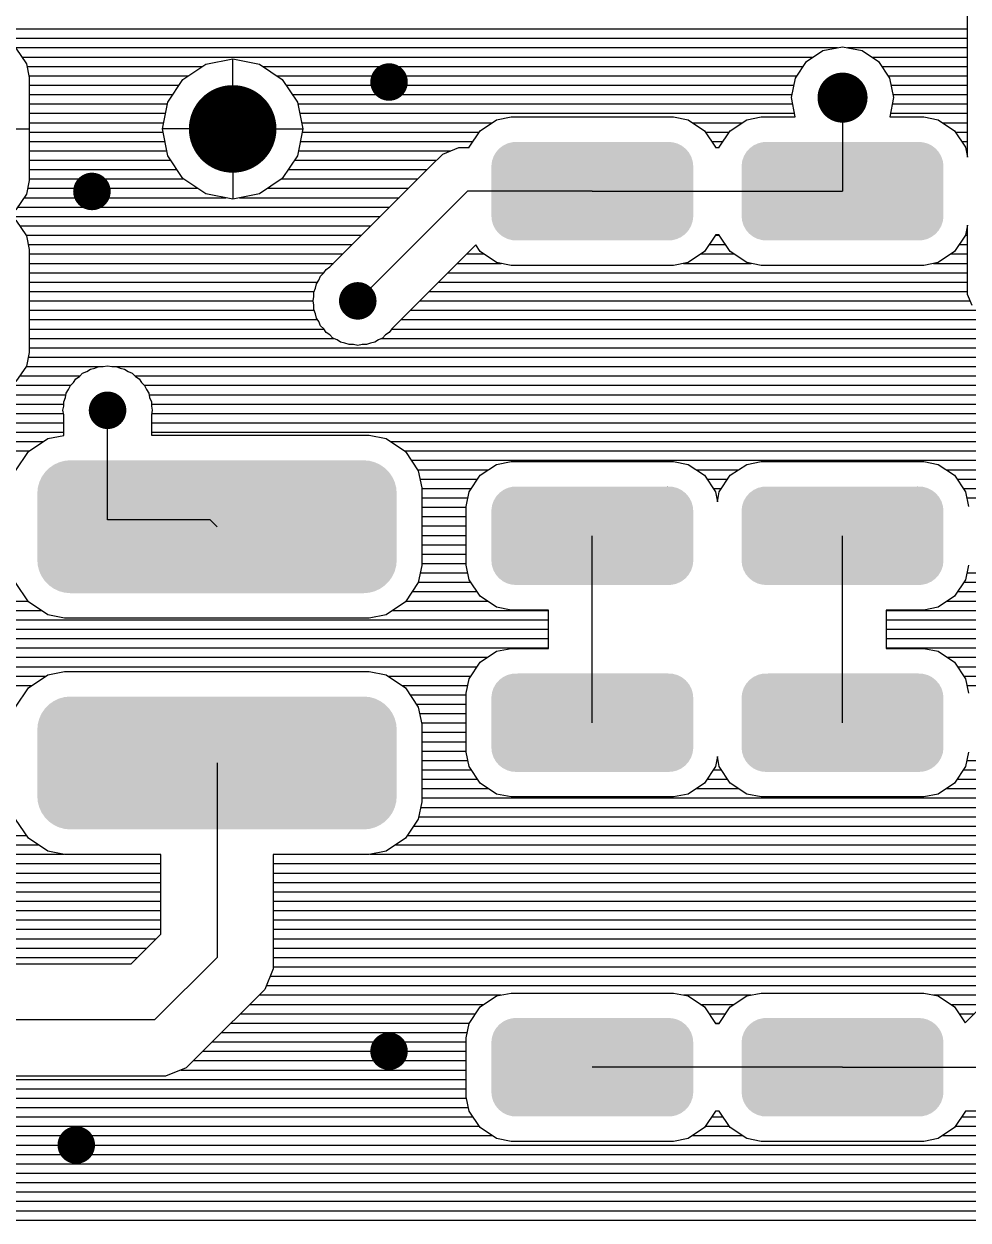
# Model space of a CAD drawing. Extents: x 295 to 953, y 10 to 290.
# Drawn here: x 799.6 to 843.7, y 200.1 to 256 of the extents above; entities that cross this region are included whole.
import ezdxf

# ---------------------------------------------------------------- set-up
doc = ezdxf.new("R2010")
doc.units = 0
doc.header["$LTSCALE"] = 5
doc.header["$MEASUREMENT"] = 0
doc.layers.get('0').update_dxf_attribs({"linetype": 'CONTINUOUS', "lineweight": 25})
doc.layers.add('DV-PEI-A6_TOP', color=5, linetype='CONTINUOUS')

msp = doc.modelspace()

# ---------------------------------------------------------------- linework, layer by layer
for points, const_width in [([(816.205, 253.26, 1), (817.081, 253.26, 1)], 0.876), ([(837.236, 252.53, 1), (838.405, 252.53, 1)], 1.168), ([(808.318, 251.069, 1), (810.363, 251.069, 1)], 2.045), ([(802.33, 248.148, 1), (803.206, 248.148, 1)], 0.876), ([(814.744, 243.036, 1), (815.621, 243.036, 1)], 0.876), ([(803.06, 237.925, 1), (803.937, 237.925, 1)], 0.876), ([(816.205, 207.984, 1), (817.081, 207.984, 1)], 0.876), ([(801.6, 203.603, 1), (802.476, 203.603, 1)], 0.876)]:
    msp.add_lwpolyline(points, format="xyb", close=True, dxfattribs=dict(const_width=const_width))
for points in [[(821.987, 250.302), (822.173, 250.387), (830.279, 250.302), (830.107, 250.387)], [(822.173, 250.387), (822.198, 250.399), (830.107, 250.387), (830.064, 250.399)], [(822.198, 250.399), (822.402, 250.447), (830.064, 250.399), (829.883, 250.447)], [(822.402, 250.447), (822.423, 250.452), (829.883, 250.447), (829.8, 250.452)], [(822.423, 250.452), (822.655, 250.459), (829.8, 250.452), (829.684, 250.459)], [(829.618, 250.459), (829.652, 250.461), (829.684, 250.459), (829.652, 250.461)], [(833.671, 250.302), (833.857, 250.387), (841.963, 250.302), (841.791, 250.387)], [(833.857, 250.387), (833.882, 250.399), (841.791, 250.387), (841.748, 250.399)], [(833.882, 250.399), (834.086, 250.447), (841.748, 250.399), (841.567, 250.447)], [(834.086, 250.447), (834.107, 250.452), (841.567, 250.447), (841.484, 250.452)], [(834.107, 250.452), (834.339, 250.459), (841.484, 250.452), (841.368, 250.459)], [(841.302, 250.459), (841.336, 250.461), (841.368, 250.459), (841.336, 250.461)], [(821.517, 249.762), (821.528, 249.793), (830.759, 249.762), (830.742, 249.793)], [(821.528, 249.793), (821.629, 249.965), (830.742, 249.793), (830.647, 249.965)], [(821.629, 249.965), (821.646, 249.993), (830.647, 249.965), (830.623, 249.993)], [(821.646, 249.993), (821.78, 250.142), (830.623, 249.993), (830.496, 250.142)], [(821.78, 250.142), (821.801, 250.164), (830.496, 250.142), (830.467, 250.164)], [(821.801, 250.164), (821.964, 250.284), (830.467, 250.164), (830.314, 250.284)], [(821.964, 250.284), (821.987, 250.302), (830.314, 250.284), (830.279, 250.302)], [(833.201, 249.762), (833.212, 249.793), (842.443, 249.762), (842.426, 249.793)], [(833.212, 249.793), (833.313, 249.965), (842.426, 249.793), (842.331, 249.965)], [(833.313, 249.965), (833.33, 249.993), (842.331, 249.965), (842.307, 249.993)], [(833.33, 249.993), (833.464, 250.142), (842.307, 249.993), (842.18, 250.142)], [(833.464, 250.142), (833.485, 250.164), (842.18, 250.142), (842.151, 250.164)], [(833.485, 250.164), (833.648, 250.284), (842.151, 250.164), (841.998, 250.284)], [(833.648, 250.284), (833.671, 250.302), (841.998, 250.284), (841.963, 250.302)], [(821.422, 249.344), (821.448, 249.541), (830.847, 249.344), (830.827, 249.541)], [(821.422, 249.311), (821.422, 249.344), (830.851, 249.311), (830.847, 249.344)], [(821.422, 249.308), (821.422, 249.311), (830.851, 249.308), (830.851, 249.311)], [(821.422, 247.012), (821.422, 249.308), (830.851, 247.012), (830.851, 249.308)], [(821.448, 249.541), (821.452, 249.574), (830.827, 249.541), (830.817, 249.574)], [(821.452, 249.574), (821.517, 249.762), (830.817, 249.574), (830.759, 249.762)], [(833.106, 249.344), (833.132, 249.541), (842.531, 249.344), (842.511, 249.541)], [(833.106, 249.311), (833.106, 249.344), (842.535, 249.311), (842.531, 249.344)], [(833.106, 249.308), (833.106, 249.311), (842.535, 249.308), (842.535, 249.311)], [(833.106, 247.012), (833.106, 249.308), (842.535, 247.012), (842.535, 249.308)], [(833.132, 249.541), (833.136, 249.574), (842.511, 249.541), (842.501, 249.574)], [(833.136, 249.574), (833.201, 249.762), (842.501, 249.574), (842.443, 249.762)], [(821.422, 247.009), (821.422, 247.012), (830.851, 247.009), (830.851, 247.012)], [(821.425, 246.975), (821.422, 247.009), (830.85, 246.975), (830.851, 247.009)], [(821.445, 246.779), (821.425, 246.975), (830.825, 246.779), (830.85, 246.975)], [(833.106, 247.009), (833.106, 247.012), (842.535, 247.009), (842.535, 247.012)], [(833.109, 246.975), (833.106, 247.009), (842.534, 246.975), (842.535, 247.009)], [(833.129, 246.779), (833.109, 246.975), (842.509, 246.779), (842.534, 246.975)], [(821.455, 246.746), (821.445, 246.779), (830.82, 246.746), (830.825, 246.779)], [(821.514, 246.557), (821.455, 246.746), (830.755, 246.557), (830.82, 246.746)], [(821.531, 246.527), (821.514, 246.557), (830.745, 246.527), (830.755, 246.557)], [(821.626, 246.355), (821.531, 246.527), (830.643, 246.355), (830.745, 246.527)], [(833.139, 246.746), (833.129, 246.779), (842.504, 246.746), (842.509, 246.779)], [(833.198, 246.557), (833.139, 246.746), (842.439, 246.557), (842.504, 246.746)], [(833.215, 246.527), (833.198, 246.557), (842.429, 246.527), (842.439, 246.557)], [(833.31, 246.355), (833.215, 246.527), (842.327, 246.355), (842.429, 246.527)], [(821.649, 246.327), (821.626, 246.355), (830.627, 246.327), (830.643, 246.355)], [(821.776, 246.178), (821.649, 246.327), (830.493, 246.178), (830.627, 246.327)], [(821.805, 246.155), (821.776, 246.178), (830.472, 246.155), (830.493, 246.178)], [(821.959, 246.036), (821.805, 246.155), (830.309, 246.036), (830.472, 246.155)], [(821.994, 246.018), (821.959, 246.036), (830.285, 246.018), (830.309, 246.036)], [(822.166, 245.932), (821.994, 246.018), (830.1, 245.932), (830.285, 246.018)], [(822.209, 245.921), (822.166, 245.932), (830.075, 245.921), (830.1, 245.932)], [(822.39, 245.873), (822.209, 245.921), (829.87, 245.873), (830.075, 245.921)], [(822.472, 245.868), (822.39, 245.873), (829.85, 245.868), (829.87, 245.873)], [(822.589, 245.861), (822.472, 245.868), (829.618, 245.861), (829.85, 245.868)], [(822.621, 245.859), (822.589, 245.861), (822.621, 245.859), (822.655, 245.861)], [(833.333, 246.327), (833.31, 246.355), (842.311, 246.327), (842.327, 246.355)], [(833.46, 246.178), (833.333, 246.327), (842.177, 246.178), (842.311, 246.327)], [(833.489, 246.155), (833.46, 246.178), (842.156, 246.155), (842.177, 246.178)], [(833.643, 246.036), (833.489, 246.155), (841.993, 246.036), (842.156, 246.155)], [(833.678, 246.018), (833.643, 246.036), (841.969, 246.018), (841.993, 246.036)], [(833.85, 245.932), (833.678, 246.018), (841.784, 245.932), (841.969, 246.018)], [(833.893, 245.921), (833.85, 245.932), (841.759, 245.921), (841.784, 245.932)], [(834.074, 245.873), (833.893, 245.921), (841.554, 245.873), (841.759, 245.921)], [(834.156, 245.868), (834.074, 245.873), (841.534, 245.868), (841.554, 245.873)], [(834.273, 245.861), (834.156, 245.868), (841.302, 245.861), (841.534, 245.868)], [(834.305, 245.859), (834.273, 245.861), (834.305, 245.859), (834.339, 245.861)], [(800.774, 235.23), (800.988, 235.379), (816.445, 235.23), (816.234, 235.379)], [(800.988, 235.379), (800.995, 235.384), (816.234, 235.379), (816.224, 235.384)], [(800.995, 235.384), (801.232, 235.494), (816.224, 235.384), (815.991, 235.494)], [(801.232, 235.494), (801.239, 235.497), (815.991, 235.494), (815.979, 235.497)], [(801.239, 235.497), (801.492, 235.565), (815.979, 235.497), (815.732, 235.565)], [(801.492, 235.565), (801.498, 235.567), (815.732, 235.565), (815.713, 235.567)], [(801.498, 235.567), (801.766, 235.591), (815.713, 235.567), (815.454, 235.591)], [(800.314, 234.577), (800.425, 234.812), (816.906, 234.577), (816.797, 234.812)], [(800.425, 234.812), (800.429, 234.82), (816.797, 234.812), (816.791, 234.82)], [(800.429, 234.82), (800.579, 235.033), (816.791, 234.82), (816.643, 235.033)], [(800.579, 235.033), (800.584, 235.04), (816.643, 235.033), (816.636, 235.04)], [(800.584, 235.04), (800.768, 235.224), (816.636, 235.04), (816.454, 235.224)], [(800.768, 235.224), (800.774, 235.23), (816.454, 235.224), (816.445, 235.23)], [(800.218, 234.04), (800.242, 234.308), (817.002, 234.04), (816.979, 234.308)], [(800.242, 234.308), (800.243, 234.317), (816.979, 234.308), (816.977, 234.317)], [(800.243, 234.317), (800.312, 234.568), (816.977, 234.317), (816.91, 234.568)], [(800.312, 234.568), (800.314, 234.577), (816.91, 234.568), (816.906, 234.577)], [(821.801, 234.07), (821.964, 234.189), (830.467, 234.07), (830.314, 234.189)], [(821.964, 234.189), (821.987, 234.207), (830.314, 234.189), (830.279, 234.207)], [(821.987, 234.207), (822.173, 234.293), (830.279, 234.207), (830.107, 234.293)], [(822.173, 234.293), (822.198, 234.304), (830.107, 234.293), (830.064, 234.304)], [(822.198, 234.304), (822.402, 234.352), (830.064, 234.304), (829.883, 234.352)], [(822.402, 234.352), (822.423, 234.357), (829.883, 234.352), (829.8, 234.357)], [(822.423, 234.357), (822.655, 234.364), (829.8, 234.357), (829.684, 234.364)], [(829.618, 234.364), (829.652, 234.366), (829.684, 234.364), (829.652, 234.366)], [(833.485, 234.07), (833.648, 234.189), (842.151, 234.07), (841.998, 234.189)], [(833.648, 234.189), (833.671, 234.207), (841.998, 234.189), (841.963, 234.207)], [(833.671, 234.207), (833.857, 234.293), (841.963, 234.207), (841.791, 234.293)], [(833.857, 234.293), (833.882, 234.304), (841.791, 234.293), (841.748, 234.304)], [(833.882, 234.304), (834.086, 234.352), (841.748, 234.304), (841.567, 234.352)], [(834.086, 234.352), (834.107, 234.357), (841.567, 234.352), (841.484, 234.357)], [(834.107, 234.357), (834.339, 234.364), (841.484, 234.357), (841.368, 234.364)], [(841.302, 234.364), (841.336, 234.366), (841.368, 234.364), (841.336, 234.366)], [(800.215, 230.932), (800.215, 234.04), (817.005, 230.932), (817.005, 234.04)], [(821.452, 233.479), (821.517, 233.668), (830.817, 233.479), (830.759, 233.668)], [(821.517, 233.668), (821.528, 233.698), (830.759, 233.668), (830.742, 233.698)], [(821.528, 233.698), (821.629, 233.87), (830.742, 233.698), (830.647, 233.87)], [(821.629, 233.87), (821.646, 233.898), (830.647, 233.87), (830.623, 233.898)], [(821.646, 233.898), (821.78, 234.047), (830.623, 233.898), (830.496, 234.047)], [(821.78, 234.047), (821.801, 234.07), (830.496, 234.047), (830.467, 234.07)], [(833.136, 233.479), (833.201, 233.668), (842.501, 233.479), (842.443, 233.668)], [(833.201, 233.668), (833.212, 233.698), (842.443, 233.668), (842.426, 233.698)], [(833.212, 233.698), (833.313, 233.87), (842.426, 233.698), (842.331, 233.87)], [(833.313, 233.87), (833.33, 233.898), (842.331, 233.87), (842.307, 233.898)], [(833.33, 233.898), (833.464, 234.047), (842.307, 233.898), (842.18, 234.047)], [(833.464, 234.047), (833.485, 234.07), (842.18, 234.047), (842.151, 234.07)], [(821.422, 233.25), (821.448, 233.447), (830.847, 233.25), (830.827, 233.447)], [(821.422, 233.216), (821.422, 233.25), (830.851, 233.216), (830.847, 233.25)], [(821.422, 233.213), (821.422, 233.216), (830.851, 233.213), (830.851, 233.216)], [(821.422, 230.917), (821.422, 233.213), (830.851, 230.917), (830.851, 233.213)], [(821.448, 233.447), (821.452, 233.479), (830.827, 233.447), (830.817, 233.479)], [(833.106, 233.25), (833.132, 233.447), (842.531, 233.25), (842.511, 233.447)], [(833.106, 233.216), (833.106, 233.25), (842.535, 233.216), (842.531, 233.25)], [(833.106, 233.213), (833.106, 233.216), (842.535, 233.213), (842.535, 233.216)], [(833.106, 230.917), (833.106, 233.213), (842.535, 230.917), (842.535, 233.213)], [(833.132, 233.447), (833.136, 233.479), (842.511, 233.447), (842.501, 233.479)], [(800.242, 230.664), (800.218, 230.932), (816.978, 230.664), (817.002, 230.932)], [(821.422, 230.914), (821.422, 230.917), (830.851, 230.914), (830.851, 230.917)], [(821.425, 230.881), (821.422, 230.914), (830.85, 230.881), (830.851, 230.914)], [(821.445, 230.684), (821.425, 230.881), (830.825, 230.684), (830.85, 230.881)], [(833.106, 230.914), (833.106, 230.917), (842.535, 230.914), (842.535, 230.917)], [(833.109, 230.881), (833.106, 230.914), (842.534, 230.881), (842.535, 230.914)], [(833.129, 230.684), (833.109, 230.881), (842.509, 230.684), (842.534, 230.881)], [(800.244, 230.655), (800.242, 230.664), (816.977, 230.655), (816.978, 230.664)], [(800.311, 230.404), (800.244, 230.655), (816.909, 230.404), (816.977, 230.655)], [(800.315, 230.395), (800.311, 230.404), (816.906, 230.395), (816.909, 230.404)], [(800.424, 230.16), (800.315, 230.395), (816.796, 230.16), (816.906, 230.395)], [(821.455, 230.651), (821.445, 230.684), (830.82, 230.651), (830.825, 230.684)], [(821.514, 230.463), (821.455, 230.651), (830.755, 230.463), (830.82, 230.651)], [(821.531, 230.432), (821.514, 230.463), (830.745, 230.432), (830.755, 230.463)], [(821.626, 230.26), (821.531, 230.432), (830.643, 230.26), (830.745, 230.432)], [(821.649, 230.233), (821.626, 230.26), (830.627, 230.233), (830.643, 230.26)], [(821.776, 230.084), (821.649, 230.233), (830.493, 230.084), (830.627, 230.233)], [(833.139, 230.651), (833.129, 230.684), (842.504, 230.651), (842.509, 230.684)], [(833.198, 230.463), (833.139, 230.651), (842.439, 230.463), (842.504, 230.651)], [(833.215, 230.432), (833.198, 230.463), (842.429, 230.432), (842.439, 230.463)], [(833.31, 230.26), (833.215, 230.432), (842.327, 230.26), (842.429, 230.432)], [(833.333, 230.233), (833.31, 230.26), (842.311, 230.233), (842.327, 230.26)], [(833.46, 230.084), (833.333, 230.233), (842.177, 230.084), (842.311, 230.233)], [(800.43, 230.152), (800.424, 230.16), (816.792, 230.152), (816.796, 230.16)], [(800.578, 229.939), (800.43, 230.152), (816.642, 229.939), (816.792, 230.152)], [(800.585, 229.932), (800.578, 229.939), (816.637, 229.932), (816.642, 229.939)], [(800.767, 229.748), (800.585, 229.932), (816.452, 229.748), (816.637, 229.932)], [(800.776, 229.742), (800.767, 229.748), (816.446, 229.742), (816.452, 229.748)], [(800.987, 229.593), (800.776, 229.742), (816.233, 229.593), (816.446, 229.742)], [(821.805, 230.061), (821.776, 230.084), (830.472, 230.061), (830.493, 230.084)], [(821.959, 229.941), (821.805, 230.061), (830.309, 229.941), (830.472, 230.061)], [(821.994, 229.923), (821.959, 229.941), (830.285, 229.923), (830.309, 229.941)], [(822.166, 229.838), (821.994, 229.923), (830.1, 229.838), (830.285, 229.923)], [(822.209, 229.826), (822.166, 229.838), (830.075, 229.826), (830.1, 229.838)], [(822.39, 229.778), (822.209, 229.826), (829.87, 229.778), (830.075, 229.826)], [(822.472, 229.773), (822.39, 229.778), (829.85, 229.773), (829.87, 229.778)], [(822.589, 229.766), (822.472, 229.773), (829.618, 229.766), (829.85, 229.773)], [(822.621, 229.764), (822.589, 229.766), (822.621, 229.764), (822.655, 229.766)], [(833.489, 230.061), (833.46, 230.084), (842.156, 230.061), (842.177, 230.084)], [(833.643, 229.941), (833.489, 230.061), (841.993, 229.941), (842.156, 230.061)], [(833.678, 229.923), (833.643, 229.941), (841.969, 229.923), (841.993, 229.941)], [(833.85, 229.838), (833.678, 229.923), (841.784, 229.838), (841.969, 229.923)], [(833.893, 229.826), (833.85, 229.838), (841.759, 229.826), (841.784, 229.838)], [(834.074, 229.778), (833.893, 229.826), (841.554, 229.778), (841.759, 229.826)], [(834.156, 229.773), (834.074, 229.778), (841.534, 229.773), (841.554, 229.778)], [(834.273, 229.766), (834.156, 229.773), (841.302, 229.766), (841.534, 229.773)], [(834.305, 229.764), (834.273, 229.766), (834.305, 229.764), (834.339, 229.766)], [(800.997, 229.588), (800.987, 229.593), (816.226, 229.588), (816.233, 229.593)], [(801.23, 229.478), (800.997, 229.588), (815.989, 229.478), (816.226, 229.588)], [(801.242, 229.474), (801.23, 229.478), (815.982, 229.474), (815.989, 229.478)], [(801.489, 229.406), (801.242, 229.474), (815.728, 229.406), (815.982, 229.474)], [(801.508, 229.405), (801.489, 229.406), (815.722, 229.405), (815.728, 229.406)], [(801.766, 229.381), (801.508, 229.405), (815.454, 229.381), (815.722, 229.405)], [(821.646, 225.164), (821.78, 225.313), (830.623, 225.164), (830.496, 225.313)], [(821.78, 225.313), (821.801, 225.336), (830.496, 225.313), (830.467, 225.336)], [(821.801, 225.336), (821.964, 225.456), (830.467, 225.336), (830.314, 225.456)], [(821.964, 225.456), (821.987, 225.473), (830.314, 225.456), (830.279, 225.473)], [(821.987, 225.473), (822.173, 225.559), (830.279, 225.473), (830.107, 225.559)], [(822.173, 225.559), (822.198, 225.57), (830.107, 225.559), (830.064, 225.57)], [(822.198, 225.57), (822.402, 225.619), (830.064, 225.57), (829.883, 225.619)], [(822.402, 225.619), (822.423, 225.623), (829.883, 225.619), (829.8, 225.623)], [(822.423, 225.623), (822.655, 225.63), (829.8, 225.623), (829.684, 225.63)], [(829.618, 225.63), (829.652, 225.632), (829.684, 225.63), (829.652, 225.632)], [(833.33, 225.164), (833.464, 225.313), (842.307, 225.164), (842.18, 225.313)], [(833.464, 225.313), (833.485, 225.336), (842.18, 225.313), (842.151, 225.336)], [(833.485, 225.336), (833.648, 225.456), (842.151, 225.336), (841.998, 225.456)], [(833.648, 225.456), (833.671, 225.473), (841.998, 225.456), (841.963, 225.473)], [(833.671, 225.473), (833.857, 225.559), (841.963, 225.473), (841.791, 225.559)], [(833.857, 225.559), (833.882, 225.57), (841.791, 225.559), (841.748, 225.57)], [(833.882, 225.57), (834.086, 225.619), (841.748, 225.57), (841.567, 225.619)], [(834.086, 225.619), (834.107, 225.623), (841.567, 225.619), (841.484, 225.623)], [(834.107, 225.623), (834.339, 225.63), (841.484, 225.623), (841.368, 225.63)], [(841.302, 225.63), (841.336, 225.632), (841.368, 225.63), (841.336, 225.632)], [(821.422, 224.516), (821.448, 224.713), (830.847, 224.516), (830.827, 224.713)], [(821.448, 224.713), (821.452, 224.746), (830.827, 224.713), (830.817, 224.746)], [(821.452, 224.746), (821.517, 224.934), (830.817, 224.746), (830.759, 224.934)], [(821.517, 224.934), (821.528, 224.965), (830.759, 224.934), (830.742, 224.965)], [(821.528, 224.965), (821.629, 225.137), (830.742, 224.965), (830.647, 225.137)], [(821.629, 225.137), (821.646, 225.164), (830.647, 225.137), (830.623, 225.164)], [(833.106, 224.516), (833.132, 224.713), (842.531, 224.516), (842.511, 224.713)], [(833.132, 224.713), (833.136, 224.746), (842.511, 224.713), (842.501, 224.746)], [(833.136, 224.746), (833.201, 224.934), (842.501, 224.746), (842.443, 224.934)], [(833.201, 224.934), (833.212, 224.965), (842.443, 224.934), (842.426, 224.965)], [(833.212, 224.965), (833.313, 225.137), (842.426, 224.965), (842.331, 225.137)], [(833.313, 225.137), (833.33, 225.164), (842.331, 225.137), (842.307, 225.164)], [(800.584, 224.004), (800.768, 224.188), (816.636, 224.004), (816.454, 224.188)], [(800.768, 224.188), (800.774, 224.194), (816.454, 224.188), (816.445, 224.194)], [(800.774, 224.194), (800.988, 224.343), (816.445, 224.194), (816.234, 224.343)], [(800.988, 224.343), (800.995, 224.348), (816.234, 224.343), (816.224, 224.348)], [(800.995, 224.348), (801.232, 224.458), (816.224, 224.348), (815.991, 224.458)], [(801.232, 224.458), (801.239, 224.462), (815.991, 224.458), (815.979, 224.462)], [(801.239, 224.462), (801.492, 224.53), (815.979, 224.462), (815.732, 224.53)], [(801.492, 224.53), (801.498, 224.531), (815.732, 224.53), (815.713, 224.531)], [(801.498, 224.531), (801.766, 224.555), (815.713, 224.531), (815.454, 224.555)], [(821.422, 224.482), (821.422, 224.516), (830.851, 224.482), (830.847, 224.516)], [(821.422, 224.479), (821.422, 224.482), (830.851, 224.479), (830.851, 224.482)], [(821.422, 222.183), (821.422, 224.479), (830.851, 222.183), (830.851, 224.479)], [(833.106, 224.482), (833.106, 224.516), (842.535, 224.482), (842.531, 224.516)], [(833.106, 224.479), (833.106, 224.482), (842.535, 224.479), (842.535, 224.482)], [(833.106, 222.183), (833.106, 224.479), (842.535, 222.183), (842.535, 224.479)], [(800.243, 223.282), (800.312, 223.532), (816.977, 223.282), (816.91, 223.532)], [(800.312, 223.532), (800.314, 223.541), (816.91, 223.532), (816.906, 223.541)], [(800.314, 223.541), (800.425, 223.776), (816.906, 223.541), (816.797, 223.776)], [(800.425, 223.776), (800.429, 223.784), (816.797, 223.776), (816.791, 223.784)], [(800.429, 223.784), (800.579, 223.997), (816.791, 223.784), (816.643, 223.997)], [(800.579, 223.997), (800.584, 224.004), (816.643, 223.997), (816.636, 224.004)], [(800.215, 219.896), (800.215, 223.004), (817.005, 219.896), (817.005, 223.004)], [(800.218, 223.004), (800.242, 223.272), (817.002, 223.004), (816.979, 223.272)], [(800.242, 223.272), (800.243, 223.282), (816.979, 223.272), (816.977, 223.282)], [(821.422, 222.181), (821.422, 222.183), (830.851, 222.181), (830.851, 222.183)], [(821.425, 222.147), (821.422, 222.181), (830.85, 222.147), (830.851, 222.181)], [(821.445, 221.95), (821.425, 222.147), (830.825, 221.95), (830.85, 222.147)], [(821.455, 221.917), (821.445, 221.95), (830.82, 221.917), (830.825, 221.95)], [(821.514, 221.729), (821.455, 221.917), (830.755, 221.729), (830.82, 221.917)], [(833.106, 222.181), (833.106, 222.183), (842.535, 222.181), (842.535, 222.183)], [(833.109, 222.147), (833.106, 222.181), (842.534, 222.147), (842.535, 222.181)], [(833.129, 221.95), (833.109, 222.147), (842.509, 221.95), (842.534, 222.147)], [(833.139, 221.917), (833.129, 221.95), (842.504, 221.917), (842.509, 221.95)], [(833.198, 221.729), (833.139, 221.917), (842.439, 221.729), (842.504, 221.917)], [(821.531, 221.698), (821.514, 221.729), (830.745, 221.698), (830.755, 221.729)], [(821.626, 221.526), (821.531, 221.698), (830.643, 221.526), (830.745, 221.698)], [(821.649, 221.499), (821.626, 221.526), (830.627, 221.499), (830.643, 221.526)], [(821.776, 221.35), (821.649, 221.499), (830.493, 221.35), (830.627, 221.499)], [(821.805, 221.327), (821.776, 221.35), (830.472, 221.327), (830.493, 221.35)], [(821.959, 221.207), (821.805, 221.327), (830.309, 221.207), (830.472, 221.327)], [(833.215, 221.698), (833.198, 221.729), (842.429, 221.698), (842.439, 221.729)], [(833.31, 221.526), (833.215, 221.698), (842.327, 221.526), (842.429, 221.698)], [(833.333, 221.499), (833.31, 221.526), (842.311, 221.499), (842.327, 221.526)], [(833.46, 221.35), (833.333, 221.499), (842.177, 221.35), (842.311, 221.499)], [(833.489, 221.327), (833.46, 221.35), (842.156, 221.327), (842.177, 221.35)], [(833.643, 221.207), (833.489, 221.327), (841.993, 221.207), (842.156, 221.327)], [(821.994, 221.19), (821.959, 221.207), (830.285, 221.19), (830.309, 221.207)], [(822.166, 221.104), (821.994, 221.19), (830.1, 221.104), (830.285, 221.19)], [(822.209, 221.093), (822.166, 221.104), (830.075, 221.093), (830.1, 221.104)], [(822.39, 221.044), (822.209, 221.093), (829.87, 221.044), (830.075, 221.093)], [(822.472, 221.039), (822.39, 221.044), (829.85, 221.039), (829.87, 221.044)], [(822.589, 221.033), (822.472, 221.039), (829.618, 221.033), (829.85, 221.039)], [(822.621, 221.031), (822.589, 221.033), (822.621, 221.031), (822.655, 221.033)], [(833.678, 221.19), (833.643, 221.207), (841.969, 221.19), (841.993, 221.207)], [(833.85, 221.104), (833.678, 221.19), (841.784, 221.104), (841.969, 221.19)], [(833.893, 221.093), (833.85, 221.104), (841.759, 221.093), (841.784, 221.104)], [(834.074, 221.044), (833.893, 221.093), (841.554, 221.044), (841.759, 221.093)], [(834.156, 221.039), (834.074, 221.044), (841.534, 221.039), (841.554, 221.044)], [(834.273, 221.033), (834.156, 221.039), (841.302, 221.033), (841.534, 221.039)], [(834.305, 221.031), (834.273, 221.033), (834.305, 221.031), (834.339, 221.033)], [(800.242, 219.628), (800.218, 219.896), (816.978, 219.628), (817.002, 219.896)], [(800.244, 219.619), (800.242, 219.628), (816.977, 219.619), (816.978, 219.628)], [(800.311, 219.368), (800.244, 219.619), (816.909, 219.368), (816.977, 219.619)], [(800.315, 219.359), (800.311, 219.368), (816.906, 219.359), (816.909, 219.368)], [(800.424, 219.124), (800.315, 219.359), (816.796, 219.124), (816.906, 219.359)], [(800.43, 219.116), (800.424, 219.124), (816.792, 219.116), (816.796, 219.124)], [(800.578, 218.904), (800.43, 219.116), (816.642, 218.904), (816.792, 219.116)], [(800.585, 218.896), (800.578, 218.904), (816.637, 218.896), (816.642, 218.904)], [(800.767, 218.713), (800.585, 218.896), (816.452, 218.713), (816.637, 218.896)], [(800.776, 218.706), (800.767, 218.713), (816.446, 218.706), (816.452, 218.713)], [(800.987, 218.557), (800.776, 218.706), (816.233, 218.557), (816.446, 218.706)], [(800.997, 218.552), (800.987, 218.557), (816.226, 218.552), (816.233, 218.557)], [(801.23, 218.442), (800.997, 218.552), (815.989, 218.442), (816.226, 218.552)], [(801.242, 218.439), (801.23, 218.442), (815.982, 218.439), (815.989, 218.442)], [(801.489, 218.371), (801.242, 218.439), (815.728, 218.371), (815.982, 218.439)], [(801.508, 218.369), (801.489, 218.371), (815.722, 218.369), (815.728, 218.371)], [(801.766, 218.345), (801.508, 218.369), (815.454, 218.345), (815.722, 218.369)], [(822.423, 209.529), (822.655, 209.536), (829.8, 209.529), (829.684, 209.536)], [(829.618, 209.536), (829.652, 209.537), (829.684, 209.536), (829.652, 209.537)], [(834.107, 209.529), (834.339, 209.536), (841.484, 209.529), (841.368, 209.536)], [(841.302, 209.536), (841.336, 209.537), (841.368, 209.536), (841.336, 209.537)], [(821.528, 208.87), (821.629, 209.042), (830.742, 208.87), (830.647, 209.042)], [(821.629, 209.042), (821.646, 209.069), (830.647, 209.042), (830.623, 209.069)], [(821.646, 209.069), (821.78, 209.218), (830.623, 209.069), (830.496, 209.218)], [(821.78, 209.218), (821.801, 209.241), (830.496, 209.218), (830.467, 209.241)], [(821.801, 209.241), (821.964, 209.361), (830.467, 209.241), (830.314, 209.361)], [(821.964, 209.361), (821.987, 209.379), (830.314, 209.361), (830.279, 209.379)], [(821.987, 209.379), (822.173, 209.464), (830.279, 209.379), (830.107, 209.464)], [(822.173, 209.464), (822.198, 209.476), (830.107, 209.464), (830.064, 209.476)], [(822.198, 209.476), (822.402, 209.524), (830.064, 209.476), (829.883, 209.524)], [(822.402, 209.524), (822.423, 209.529), (829.883, 209.524), (829.8, 209.529)], [(833.212, 208.87), (833.313, 209.042), (842.426, 208.87), (842.331, 209.042)], [(833.313, 209.042), (833.33, 209.069), (842.331, 209.042), (842.307, 209.069)], [(833.33, 209.069), (833.464, 209.218), (842.307, 209.069), (842.18, 209.218)], [(833.464, 209.218), (833.485, 209.241), (842.18, 209.218), (842.151, 209.241)], [(833.485, 209.241), (833.648, 209.361), (842.151, 209.241), (841.998, 209.361)], [(833.648, 209.361), (833.671, 209.379), (841.998, 209.361), (841.963, 209.379)], [(833.671, 209.379), (833.857, 209.464), (841.963, 209.379), (841.791, 209.464)], [(833.857, 209.464), (833.882, 209.476), (841.791, 209.464), (841.748, 209.476)], [(833.882, 209.476), (834.086, 209.524), (841.748, 209.476), (841.567, 209.524)], [(834.086, 209.524), (834.107, 209.529), (841.567, 209.524), (841.484, 209.529)], [(821.422, 208.421), (821.448, 208.618), (830.847, 208.421), (830.827, 208.618)], [(821.422, 208.388), (821.422, 208.421), (830.851, 208.388), (830.847, 208.421)], [(821.448, 208.618), (821.452, 208.651), (830.827, 208.618), (830.817, 208.651)], [(821.452, 208.651), (821.517, 208.839), (830.817, 208.651), (830.759, 208.839)], [(821.517, 208.839), (821.528, 208.87), (830.759, 208.839), (830.742, 208.87)], [(833.106, 208.421), (833.132, 208.618), (842.531, 208.421), (842.511, 208.618)], [(833.106, 208.388), (833.106, 208.421), (842.535, 208.388), (842.531, 208.421)], [(833.132, 208.618), (833.136, 208.651), (842.511, 208.618), (842.501, 208.651)], [(833.136, 208.651), (833.201, 208.839), (842.501, 208.651), (842.443, 208.839)], [(833.201, 208.839), (833.212, 208.87), (842.443, 208.839), (842.426, 208.87)], [(821.422, 208.385), (821.422, 208.388), (830.851, 208.385), (830.851, 208.388)], [(821.422, 206.089), (821.422, 208.385), (830.851, 206.089), (830.851, 208.385)], [(833.106, 208.385), (833.106, 208.388), (842.535, 208.385), (842.535, 208.388)], [(833.106, 206.089), (833.106, 208.385), (842.535, 206.089), (842.535, 208.385)], [(821.422, 206.086), (821.422, 206.089), (830.851, 206.086), (830.851, 206.089)], [(821.425, 206.052), (821.422, 206.086), (830.85, 206.052), (830.851, 206.086)], [(821.445, 205.855), (821.425, 206.052), (830.825, 205.855), (830.85, 206.052)], [(821.455, 205.823), (821.445, 205.855), (830.82, 205.823), (830.825, 205.855)], [(821.514, 205.634), (821.455, 205.823), (830.755, 205.634), (830.82, 205.823)], [(821.531, 205.604), (821.514, 205.634), (830.745, 205.604), (830.755, 205.634)], [(833.106, 206.086), (833.106, 206.089), (842.535, 206.086), (842.535, 206.089)], [(833.109, 206.052), (833.106, 206.086), (842.534, 206.052), (842.535, 206.086)], [(833.129, 205.855), (833.109, 206.052), (842.509, 205.855), (842.534, 206.052)], [(833.139, 205.823), (833.129, 205.855), (842.504, 205.823), (842.509, 205.855)], [(833.198, 205.634), (833.139, 205.823), (842.439, 205.634), (842.504, 205.823)], [(833.215, 205.604), (833.198, 205.634), (842.429, 205.604), (842.439, 205.634)], [(821.626, 205.431), (821.531, 205.604), (830.643, 205.431), (830.745, 205.604)], [(821.649, 205.404), (821.626, 205.431), (830.627, 205.404), (830.643, 205.431)], [(821.776, 205.255), (821.649, 205.404), (830.493, 205.255), (830.627, 205.404)], [(821.805, 205.232), (821.776, 205.255), (830.472, 205.232), (830.493, 205.255)], [(821.959, 205.112), (821.805, 205.232), (830.309, 205.112), (830.472, 205.232)], [(821.994, 205.095), (821.959, 205.112), (830.285, 205.095), (830.309, 205.112)], [(822.166, 205.009), (821.994, 205.095), (830.1, 205.009), (830.285, 205.095)], [(833.31, 205.431), (833.215, 205.604), (842.327, 205.431), (842.429, 205.604)], [(833.333, 205.404), (833.31, 205.431), (842.311, 205.404), (842.327, 205.431)], [(833.46, 205.255), (833.333, 205.404), (842.177, 205.255), (842.311, 205.404)], [(833.489, 205.232), (833.46, 205.255), (842.156, 205.232), (842.177, 205.255)], [(833.643, 205.112), (833.489, 205.232), (841.993, 205.112), (842.156, 205.232)], [(833.678, 205.095), (833.643, 205.112), (841.969, 205.095), (841.993, 205.112)], [(833.85, 205.009), (833.678, 205.095), (841.784, 205.009), (841.969, 205.095)], [(822.209, 204.998), (822.166, 205.009), (830.075, 204.998), (830.1, 205.009)], [(822.39, 204.95), (822.209, 204.998), (829.87, 204.95), (830.075, 204.998)], [(822.472, 204.945), (822.39, 204.95), (829.85, 204.945), (829.87, 204.95)], [(822.589, 204.938), (822.472, 204.945), (829.618, 204.938), (829.85, 204.945)], [(822.621, 204.936), (822.589, 204.938), (822.621, 204.936), (822.655, 204.938)], [(833.893, 204.998), (833.85, 205.009), (841.759, 204.998), (841.784, 205.009)], [(834.074, 204.95), (833.893, 204.998), (841.554, 204.95), (841.759, 204.998)], [(834.156, 204.945), (834.074, 204.95), (841.534, 204.945), (841.554, 204.95)], [(834.273, 204.938), (834.156, 204.945), (841.302, 204.938), (841.534, 204.945)], [(834.305, 204.936), (834.273, 204.938), (834.305, 204.936), (834.339, 204.938)]]:
    msp.add_solid(points)
at = {"layer": 'DV-PEI-A6_TOP', "color": 7}
for p, q in [((843.662, 249.749), (843.662, 257.338)), ((776.462, 255.743), (843.662, 255.743)), ((798.533, 255.305), (843.662, 255.305)), ((799.187, 254.867), (837.587, 254.867)), ((799.222, 254.837), (799.713, 254.113)), ((836.903, 254.726), (837.82, 254.907)), ((837.82, 254.907), (838.732, 254.726)), ((838.048, 254.867), (843.662, 254.867)), ((799.503, 254.428), (836.453, 254.428)), ((808.085, 254.095), (809.341, 254.341)), ((809.341, 252.103), (809.341, 254.341)), ((809.341, 254.341), (810.591, 254.095)), ((836.132, 254.212), (836.903, 254.726)), ((838.732, 254.726), (839.503, 254.212)), ((839.181, 254.428), (843.662, 254.428)), ((799.713, 254.113), (799.841, 253.47)), ((799.736, 253.99), (807.927, 253.99)), ((807.021, 253.383), (808.085, 254.095)), ((810.591, 254.095), (811.654, 253.383)), ((810.748, 253.99), (835.98, 253.99)), ((835.618, 253.441), (836.132, 254.212)), ((839.503, 254.212), (840.017, 253.441)), ((839.655, 253.99), (843.662, 253.99)), ((799.824, 253.552), (807.272, 253.552)), ((799.841, 253.47), (799.841, 248.662)), ((806.309, 252.319), (807.021, 253.383)), ((811.403, 253.552), (835.688, 253.552)), ((811.654, 253.383), (812.367, 252.319)), ((835.437, 252.53), (835.618, 253.441)), ((839.947, 253.552), (843.662, 253.552)), ((840.017, 253.441), (840.198, 252.53)), ((799.841, 253.114), (806.84, 253.114)), ((799.841, 252.676), (806.548, 252.676)), ((811.835, 253.114), (835.554, 253.114)), ((812.127, 252.676), (835.466, 252.676)), ((840.081, 253.114), (843.662, 253.114)), ((840.169, 252.676), (843.662, 252.676)), ((799.841, 252.238), (806.297, 252.238)), ((806.063, 251.069), (806.309, 252.319)), ((812.367, 252.319), (812.612, 251.069)), ((812.378, 252.238), (835.495, 252.238)), ((835.612, 251.63), (835.437, 252.53)), ((837.82, 252.53), (837.82, 248.16)), ((840.198, 252.53), (840.023, 251.63)), ((840.14, 252.238), (843.662, 252.238)), ((799.841, 251.799), (806.209, 251.799)), ((812.466, 251.799), (835.583, 251.799)), ((820.896, 250.982), (821.661, 251.496)), ((821.661, 251.496), (822.339, 251.63)), ((822.339, 251.63), (829.928, 251.63)), ((829.928, 251.63), (830.605, 251.496)), ((830.605, 251.496), (831.371, 250.982)), ((832.58, 250.982), (833.345, 251.496)), ((833.345, 251.496), (834.023, 251.63)), ((834.023, 251.63), (835.612, 251.63)), ((840.023, 251.63), (841.612, 251.63)), ((840.052, 251.799), (843.662, 251.799)), ((841.612, 251.63), (842.289, 251.496)), ((842.289, 251.496), (843.055, 250.982)), ((797.037, 251.069), (799.841, 251.069)), ((799.841, 251.361), (806.122, 251.361)), ((799.841, 250.923), (806.092, 250.923)), ((808.301, 251.069), (806.063, 251.069)), ((806.309, 249.813), (806.063, 251.069)), ((810.375, 251.069), (812.612, 251.069)), ((812.612, 251.069), (812.367, 249.813)), ((812.554, 251.361), (821.457, 251.361)), ((812.583, 250.923), (820.855, 250.923)), ((820.382, 250.216), (820.896, 250.982)), ((830.81, 251.361), (833.141, 251.361)), ((831.371, 250.982), (831.885, 250.216)), ((831.412, 250.923), (832.539, 250.923)), ((832.066, 250.216), (832.58, 250.982)), ((842.494, 251.361), (843.662, 251.361)), ((843.055, 250.982), (843.569, 250.216)), ((843.096, 250.923), (843.662, 250.923)), ((799.841, 250.485), (806.18, 250.485)), ((812.495, 250.485), (820.563, 250.485)), ((831.704, 250.485), (832.247, 250.485)), ((843.388, 250.485), (843.662, 250.485)), ((799.841, 250.047), (806.268, 250.047)), ((807.021, 248.75), (806.309, 249.813)), ((809.341, 250.029), (809.341, 247.792)), ((812.367, 249.813), (811.654, 248.75)), ((812.408, 250.047), (819.506, 250.047)), ((818.577, 249.322), (819.149, 249.895)), ((819.149, 249.895), (819.903, 250.205)), ((819.903, 250.205), (820.382, 250.205)), ((820.382, 250.205), (820.382, 250.216)), ((831.885, 250.216), (831.885, 250.205)), ((831.885, 250.205), (832.066, 250.205)), ((832.066, 250.205), (832.066, 250.216)), ((843.569, 250.216), (843.662, 249.749)), ((843.598, 250.047), (843.662, 250.047)), ((799.841, 249.609), (806.449, 249.609)), ((812.227, 249.609), (818.863, 249.609)), ((813.874, 244.62), (818.577, 249.322)), ((799.841, 248.662), (799.713, 248.02)), ((799.841, 249.171), (806.741, 249.171)), ((799.841, 248.732), (807.05, 248.732)), ((808.085, 248.037), (807.021, 248.75)), ((811.654, 248.75), (810.591, 248.037)), ((811.625, 248.732), (817.987, 248.732)), ((811.934, 249.171), (818.425, 249.171)), ((799.766, 248.294), (807.705, 248.294)), ((810.97, 248.294), (817.549, 248.294)), ((820.306, 248.16), (815.183, 243.036)), ((826.136, 248.16), (820.306, 248.16)), ((826.136, 248.16), (837.82, 248.16)), ((799.713, 248.02), (799.222, 247.295)), ((799.602, 247.856), (809.019, 247.856)), ((809.341, 247.792), (808.085, 248.037)), ((810.591, 248.037), (809.341, 247.792)), ((809.656, 247.856), (817.11, 247.856)), ((798.971, 246.98), (816.234, 246.98)), ((799.304, 247.418), (816.672, 247.418)), ((799.222, 246.805), (799.713, 246.08)), ((799.403, 246.542), (815.796, 246.542)), ((843.662, 246.577), (843.569, 246.109)), ((843.651, 246.542), (843.662, 246.542)), ((843.662, 243.334), (843.662, 246.577)), ((799.695, 246.104), (815.358, 246.104)), ((799.713, 246.08), (799.841, 245.438)), ((831.885, 246.109), (831.371, 245.338)), ((831.879, 246.104), (832.072, 246.104)), ((832.066, 246.115), (831.885, 246.115)), ((831.885, 246.115), (831.885, 246.109)), ((832.066, 246.109), (832.066, 246.115)), ((832.58, 245.338), (832.066, 246.109)), ((843.569, 246.109), (843.055, 245.338)), ((843.563, 246.104), (843.662, 246.104)), ((799.795, 245.665), (814.92, 245.665)), ((799.841, 245.438), (799.841, 240.63)), ((820.692, 245.654), (816.766, 241.728)), ((820.896, 245.338), (820.692, 245.654)), ((821.661, 244.83), (820.896, 245.338)), ((831.371, 245.338), (830.605, 244.83)), ((831.587, 245.665), (832.364, 245.665)), ((833.345, 244.83), (832.58, 245.338)), ((843.055, 245.338), (842.289, 244.83)), ((843.271, 245.665), (843.662, 245.665)), ((799.841, 245.227), (814.482, 245.227)), ((799.841, 244.789), (814.043, 244.789)), ((819.821, 244.789), (821.877, 244.789)), ((820.259, 245.227), (821.071, 245.227)), ((822.339, 244.696), (821.661, 244.83)), ((830.605, 244.83), (829.928, 244.696)), ((830.389, 244.789), (833.561, 244.789)), ((831.195, 245.227), (832.755, 245.227)), ((834.023, 244.696), (833.345, 244.83)), ((842.289, 244.83), (841.612, 244.696)), ((842.073, 244.789), (843.662, 244.789)), ((842.879, 245.227), (843.662, 245.227)), ((799.841, 244.351), (813.599, 244.351)), ((813.366, 244), (813.447, 244.193)), ((813.447, 244.193), (813.594, 244.339)), ((813.594, 244.339), (813.705, 244.509)), ((813.705, 244.509), (813.874, 244.62)), ((819.383, 244.351), (843.662, 244.351)), ((829.928, 244.696), (822.339, 244.696)), ((841.612, 244.696), (834.023, 244.696)), ((799.841, 243.913), (813.307, 243.913)), ((813.138, 243.44), (813.214, 243.632)), ((813.214, 243.632), (813.255, 243.831)), ((813.255, 243.831), (813.366, 244)), ((818.945, 243.913), (843.662, 243.913)), ((799.841, 243.475), (813.15, 243.475)), ((813.097, 243.036), (813.138, 243.235)), ((813.138, 243.235), (813.138, 243.44)), ((818.507, 243.475), (843.662, 243.475)), ((843.873, 242.82), (843.662, 243.334)), ((799.841, 243.036), (813.097, 243.036)), ((799.841, 242.598), (813.15, 242.598)), ((813.138, 242.832), (813.097, 243.036)), ((813.138, 242.628), (813.138, 242.832)), ((813.214, 242.435), (813.138, 242.628)), ((817.63, 242.598), (844.095, 242.598)), ((818.069, 243.036), (843.785, 243.036)), ((799.841, 242.16), (813.307, 242.16)), ((813.255, 242.236), (813.214, 242.435)), ((813.366, 242.067), (813.255, 242.236)), ((813.447, 241.874), (813.366, 242.067)), ((817.192, 242.16), (844.533, 242.16)), ((799.841, 241.722), (813.599, 241.722)), ((813.594, 241.728), (813.447, 241.874)), ((813.705, 241.558), (813.594, 241.728)), ((813.874, 241.447), (813.705, 241.558)), ((814.02, 241.301), (813.874, 241.447)), ((816.485, 241.447), (816.339, 241.301)), ((816.655, 241.558), (816.485, 241.447)), ((816.766, 241.728), (816.655, 241.558)), ((816.76, 241.722), (844.971, 241.722)), ((799.841, 241.284), (814.067, 241.284)), ((799.841, 240.846), (846.151, 240.846)), ((814.213, 241.22), (814.02, 241.301)), ((814.382, 241.109), (814.213, 241.22)), ((814.581, 241.068), (814.382, 241.109)), ((814.774, 240.992), (814.581, 241.068)), ((814.978, 240.992), (814.774, 240.992)), ((815.183, 240.951), (814.978, 240.992)), ((815.381, 240.992), (815.183, 240.951)), ((815.586, 240.992), (815.381, 240.992)), ((815.778, 241.068), (815.586, 240.992)), ((815.977, 241.109), (815.778, 241.068)), ((816.146, 241.22), (815.977, 241.109)), ((816.339, 241.301), (816.146, 241.22)), ((816.293, 241.284), (845.409, 241.284)), ((799.841, 240.63), (799.713, 239.987)), ((799.795, 240.408), (861.626, 240.408)), ((799.713, 239.987), (799.222, 239.263)), ((799.695, 239.969), (803.294, 239.969)), ((802.336, 239.654), (802.529, 239.736)), ((802.529, 239.736), (802.698, 239.847)), ((802.698, 239.847), (802.897, 239.888)), ((802.897, 239.888), (803.09, 239.969)), ((803.09, 239.969), (803.294, 239.969)), ((803.294, 239.969), (803.499, 240.005)), ((803.499, 240.005), (803.697, 239.969)), ((803.697, 239.969), (862.065, 239.969)), ((803.697, 239.969), (803.902, 239.969)), ((803.902, 239.969), (804.094, 239.888)), ((804.094, 239.888), (804.293, 239.847)), ((804.293, 239.847), (804.462, 239.736)), ((804.462, 239.736), (804.655, 239.654)), ((799.403, 239.531), (802.213, 239.531)), ((801.763, 239.081), (801.91, 239.228)), ((801.91, 239.228), (802.021, 239.397)), ((802.021, 239.397), (802.19, 239.508)), ((802.19, 239.508), (802.336, 239.654)), ((804.655, 239.654), (804.801, 239.508)), ((804.778, 239.531), (862.503, 239.531)), ((804.801, 239.508), (804.971, 239.397)), ((804.971, 239.397), (805.082, 239.228)), ((805.082, 239.228), (805.228, 239.081)), ((798.13, 238.655), (801.559, 238.655)), ((798.971, 239.093), (801.775, 239.093)), ((801.53, 238.521), (801.571, 238.719)), ((801.571, 238.719), (801.682, 238.889)), ((801.682, 238.889), (801.763, 239.081)), ((805.216, 239.093), (862.941, 239.093)), ((805.228, 239.081), (805.31, 238.889)), ((805.31, 238.889), (805.421, 238.719)), ((805.421, 238.719), (805.461, 238.521)), ((805.432, 238.655), (863.251, 238.655)), ((798.217, 238.217), (801.454, 238.217)), ((801.413, 237.925), (801.454, 238.123)), ((801.454, 238.328), (801.53, 238.521)), ((801.454, 238.123), (801.454, 238.328)), ((805.461, 238.521), (805.543, 238.328)), ((805.543, 238.328), (805.543, 238.123)), ((805.543, 238.217), (863.379, 238.217)), ((805.543, 238.123), (805.578, 237.925)), ((798.247, 237.779), (801.442, 237.779)), ((801.454, 237.72), (801.413, 237.925)), ((801.454, 236.751), (801.454, 237.72)), ((803.499, 232.813), (803.499, 237.925)), ((805.578, 237.925), (805.543, 237.72)), ((805.543, 237.72), (805.543, 236.762)), ((805.549, 237.779), (863.379, 237.779)), ((798.159, 237.341), (801.454, 237.341)), ((805.543, 237.341), (863.379, 237.341)), ((797.803, 236.464), (800.49, 236.464)), ((797.972, 236.902), (801.454, 236.902)), ((799.801, 236.003), (800.706, 236.604)), ((800.706, 236.604), (801.454, 236.751)), ((805.543, 236.902), (863.379, 236.902)), ((805.543, 236.762), (815.72, 236.762)), ((815.72, 236.762), (816.509, 236.604)), ((816.509, 236.604), (817.414, 236.003)), ((816.725, 236.464), (863.379, 236.464)), ((797.995, 236.026), (799.836, 236.026)), ((799.205, 235.103), (799.801, 236.003)), ((817.379, 236.026), (863.379, 236.026)), ((817.414, 236.003), (818.01, 235.103)), ((817.689, 235.588), (863.379, 235.588)), ((820.896, 234.887), (821.661, 235.395)), ((821.661, 235.395), (822.339, 235.53)), ((822.339, 235.53), (829.928, 235.53)), ((829.928, 235.53), (830.605, 235.395)), ((830.605, 235.395), (831.371, 234.887)), ((832.58, 234.887), (833.345, 235.395)), ((833.345, 235.395), (834.023, 235.53)), ((834.023, 235.53), (841.612, 235.53)), ((841.612, 235.53), (842.289, 235.395)), ((842.289, 235.395), (843.055, 234.887)), ((817.981, 235.15), (821.287, 235.15)), ((818.01, 235.103), (818.174, 234.309)), ((818.092, 234.712), (820.779, 234.712)), ((820.382, 234.116), (820.896, 234.887)), ((830.979, 235.15), (832.971, 235.15)), ((831.371, 234.887), (831.885, 234.116)), ((831.488, 234.712), (832.463, 234.712)), ((832.066, 234.116), (832.58, 234.887)), ((842.663, 235.15), (852.519, 235.15)), ((843.055, 234.887), (843.569, 234.116)), ((843.172, 234.712), (852.086, 234.712)), ((818.174, 234.309), (818.174, 230.669)), ((818.174, 234.273), (820.487, 234.273)), ((831.78, 234.273), (832.171, 234.273)), ((843.464, 234.273), (851.806, 234.273)), ((818.174, 233.835), (820.329, 233.835)), ((820.248, 233.438), (820.382, 234.116)), ((831.885, 234.116), (831.978, 233.648)), ((831.937, 233.835), (832.013, 233.835)), ((831.978, 233.648), (832.066, 234.116)), ((843.569, 234.116), (843.703, 233.438)), ((843.621, 233.835), (851.718, 233.835)), ((818.174, 233.397), (820.248, 233.397)), ((820.248, 230.687), (820.248, 233.438)), ((808.283, 232.813), (803.499, 232.813)), ((808.61, 232.486), (808.283, 232.813)), ((818.174, 232.959), (820.248, 232.959)), ((818.174, 232.521), (820.248, 232.521)), ((818.174, 232.083), (820.248, 232.083)), ((826.136, 223.331), (826.136, 232.065)), ((837.82, 223.331), (837.82, 232.065)), ((818.174, 231.645), (820.248, 231.645)), ((818.174, 231.206), (820.248, 231.206)), ((818.174, 230.768), (820.248, 230.768)), ((818.174, 230.669), (818.01, 229.874)), ((818.104, 230.33), (820.324, 230.33)), ((820.382, 230.009), (820.248, 230.687)), ((843.703, 230.687), (843.569, 230.009)), ((843.627, 230.33), (852.227, 230.33)), ((799.801, 228.975), (799.205, 229.874)), ((818.01, 229.874), (817.414, 228.975)), ((818.016, 229.892), (820.464, 229.892)), ((820.896, 229.244), (820.382, 230.009)), ((843.569, 230.009), (843.055, 229.244)), ((843.487, 229.892), (852.84, 229.892)), ((817.73, 229.454), (820.756, 229.454)), ((821.661, 228.729), (820.896, 229.244)), ((843.055, 229.244), (842.289, 228.729)), ((843.195, 229.454), (853.208, 229.454)), ((795.238, 228.578), (800.402, 228.578)), ((795.326, 229.016), (799.777, 229.016)), ((800.706, 228.373), (799.801, 228.975)), ((817.414, 228.975), (816.509, 228.373)), ((816.812, 228.578), (824.092, 228.578)), ((817.438, 229.016), (821.241, 229.016)), ((822.339, 228.595), (821.661, 228.729)), ((824.092, 228.595), (822.339, 228.595)), ((824.092, 226.802), (824.092, 228.595)), ((841.612, 228.595), (839.865, 228.595)), ((839.865, 228.595), (839.865, 226.802)), ((839.865, 228.578), (852.233, 228.578)), ((842.289, 228.729), (841.612, 228.595)), ((842.71, 229.016), (852.554, 229.016)), ((795.051, 228.139), (824.092, 228.139)), ((801.495, 228.215), (800.706, 228.373)), ((815.72, 228.215), (801.495, 228.215)), ((816.509, 228.373), (815.72, 228.215)), ((839.865, 228.139), (851.94, 228.139)), ((794.753, 227.701), (824.092, 227.701)), ((839.865, 227.701), (851.8, 227.701)), ((794.11, 227.263), (824.092, 227.263)), ((839.865, 227.263), (851.713, 227.263)), ((791.931, 226.825), (824.092, 226.825)), ((792.223, 226.387), (821.241, 226.387)), ((820.896, 226.153), (821.661, 226.667)), ((821.661, 226.667), (822.339, 226.802)), ((822.339, 226.802), (824.092, 226.802)), ((839.865, 226.825), (851.648, 226.825)), ((839.865, 226.802), (841.612, 226.802)), ((841.612, 226.802), (842.289, 226.667)), ((842.289, 226.667), (843.055, 226.153)), ((842.71, 226.387), (851.73, 226.387)), ((792.346, 225.949), (820.756, 225.949)), ((820.382, 225.388), (820.896, 226.153)), ((843.055, 226.153), (843.569, 225.388)), ((843.195, 225.949), (851.818, 225.949)), ((792.434, 225.51), (800.618, 225.51)), ((799.801, 224.961), (800.706, 225.563)), ((800.706, 225.563), (801.495, 225.721)), ((801.495, 225.721), (815.72, 225.721)), ((815.72, 225.721), (816.509, 225.563)), ((816.509, 225.563), (817.414, 224.961)), ((816.596, 225.51), (820.464, 225.51)), ((820.248, 224.71), (820.382, 225.388)), ((843.487, 225.51), (852.016, 225.51)), ((843.569, 225.388), (843.703, 224.71)), ((792.346, 225.072), (799.964, 225.072)), ((799.205, 224.062), (799.801, 224.961)), ((817.251, 225.072), (820.324, 225.072)), ((817.414, 224.961), (818.01, 224.062)), ((817.63, 224.634), (820.248, 224.634)), ((820.248, 221.959), (820.248, 224.71)), ((843.627, 225.072), (852.308, 225.072)), ((817.928, 224.196), (820.248, 224.196)), ((818.01, 224.062), (818.174, 223.267)), ((818.074, 223.758), (820.248, 223.758)), ((818.162, 223.32), (820.248, 223.32)), ((818.174, 223.267), (818.174, 219.628)), ((818.174, 222.882), (820.248, 222.882)), ((818.174, 222.443), (820.248, 222.443)), ((818.174, 222.005), (820.248, 222.005)), ((820.382, 221.281), (820.248, 221.959)), ((843.703, 221.959), (843.569, 221.281)), ((808.61, 221.45), (808.61, 212.366)), ((818.174, 221.567), (820.329, 221.567)), ((820.896, 220.51), (820.382, 221.281)), ((831.885, 221.281), (831.371, 220.51)), ((831.978, 221.748), (831.885, 221.281)), ((831.937, 221.567), (832.013, 221.567)), ((832.066, 221.281), (831.978, 221.748)), ((832.58, 220.51), (832.066, 221.281)), ((843.569, 221.281), (843.055, 220.51)), ((843.621, 221.567), (851.724, 221.567)), ((818.174, 221.129), (820.487, 221.129)), ((831.78, 221.129), (832.171, 221.129)), ((843.464, 221.129), (851.637, 221.129)), ((818.174, 220.691), (820.779, 220.691)), ((818.174, 220.253), (821.287, 220.253)), ((821.661, 220.001), (820.896, 220.51)), ((831.371, 220.51), (830.605, 220.001)), ((830.979, 220.253), (832.971, 220.253)), ((831.488, 220.691), (832.463, 220.691)), ((833.345, 220.001), (832.58, 220.51)), ((843.055, 220.51), (842.289, 220.001)), ((842.663, 220.253), (851.812, 220.253)), ((843.172, 220.691), (851.724, 220.691)), ((818.174, 219.628), (818.01, 218.833)), ((818.174, 219.815), (851.981, 219.815)), ((822.339, 219.867), (821.661, 220.001)), ((829.928, 219.867), (822.339, 219.867)), ((830.605, 220.001), (829.928, 219.867)), ((834.023, 219.867), (833.345, 220.001)), ((841.612, 219.867), (834.023, 219.867)), ((842.289, 220.001), (841.612, 219.867)), ((818.121, 219.376), (852.273, 219.376)), ((799.801, 217.933), (799.205, 218.833)), ((818.01, 218.833), (817.414, 217.933)), ((817.788, 218.5), (853.29, 218.5)), ((818.033, 218.938), (852.636, 218.938)), ((798.025, 218.062), (799.719, 218.062)), ((800.706, 217.332), (799.801, 217.933)), ((817.414, 217.933), (816.509, 217.332)), ((817.496, 218.062), (853.372, 218.062)), ((797.867, 217.624), (800.274, 217.624)), ((816.941, 217.624), (852.717, 217.624)), ((797.873, 217.186), (801.454, 217.186)), ((801.495, 217.174), (800.706, 217.332)), ((805.981, 217.174), (801.495, 217.174)), ((805.981, 213.453), (805.981, 217.174)), ((815.72, 217.174), (811.239, 217.174)), ((811.239, 217.174), (811.239, 212.886)), ((816.509, 217.332), (815.72, 217.174)), ((815.761, 217.186), (851.531, 217.186)), ((798.13, 216.747), (805.981, 216.747)), ((798.217, 216.309), (805.981, 216.309)), ((811.239, 216.747), (850.994, 216.747)), ((811.239, 216.309), (850.556, 216.309)), ((843.551, 209.305), (850.784, 216.537)), ((798.247, 215.871), (805.981, 215.871)), ((811.239, 215.871), (850.118, 215.871)), ((798.159, 215.433), (805.981, 215.433)), ((811.239, 215.433), (849.68, 215.433)), ((797.972, 214.995), (805.981, 214.995)), ((811.239, 214.995), (849.241, 214.995)), ((797.031, 214.119), (805.981, 214.119)), ((797.674, 214.557), (805.981, 214.557)), ((811.239, 214.557), (848.803, 214.557)), ((811.239, 214.119), (848.365, 214.119)), ((791.014, 213.68), (805.981, 213.68)), ((804.597, 212.074), (805.981, 213.453)), ((811.239, 213.68), (847.927, 213.68)), ((790.576, 213.242), (805.765, 213.242)), ((811.239, 213.242), (847.489, 213.242)), ((789.7, 212.366), (804.889, 212.366)), ((790.138, 212.804), (805.327, 212.804)), ((808.61, 212.366), (805.689, 209.445)), ((811.239, 212.886), (811.239, 211.84)), ((811.239, 212.804), (847.051, 212.804)), ((811.239, 212.366), (846.613, 212.366)), ((789.408, 212.074), (804.597, 212.074)), ((811.239, 211.84), (810.836, 210.876)), ((811.239, 211.928), (846.174, 211.928)), ((811.087, 211.49), (845.736, 211.49)), ((810.836, 210.876), (807.915, 207.955)), ((810.906, 211.052), (845.298, 211.052)), ((821.661, 210.567), (822.339, 210.701)), ((822.339, 210.701), (829.928, 210.701)), ((829.928, 210.701), (830.605, 210.567)), ((833.345, 210.567), (834.023, 210.701)), ((834.023, 210.701), (841.612, 210.701)), ((841.612, 210.701), (842.289, 210.567)), ((810.135, 210.175), (821.071, 210.175)), ((810.573, 210.613), (821.877, 210.613)), ((820.896, 210.058), (821.661, 210.567)), ((830.389, 210.613), (833.561, 210.613)), ((830.605, 210.567), (831.371, 210.058)), ((831.195, 210.175), (832.755, 210.175)), ((832.58, 210.058), (833.345, 210.567)), ((842.073, 210.613), (844.86, 210.613)), ((842.289, 210.567), (843.055, 210.058)), ((842.879, 210.175), (844.422, 210.175)), ((809.697, 209.737), (820.68, 209.737)), ((820.382, 209.287), (820.896, 210.058)), ((831.371, 210.058), (831.885, 209.287)), ((831.587, 209.737), (832.364, 209.737)), ((832.066, 209.287), (832.58, 210.058)), ((843.055, 210.058), (843.551, 209.305)), ((843.271, 209.737), (843.984, 209.737)), ((805.689, 209.445), (782.321, 209.445)), ((809.259, 209.299), (820.388, 209.299)), ((820.248, 208.61), (820.382, 209.287)), ((831.879, 209.299), (832.072, 209.299)), ((831.885, 209.287), (831.885, 209.281)), ((831.885, 209.281), (832.066, 209.281)), ((832.066, 209.281), (832.066, 209.287)), ((808.382, 208.423), (820.248, 208.423)), ((808.821, 208.861), (820.3, 208.861)), ((820.248, 205.858), (820.248, 208.61)), ((807.915, 207.955), (807.173, 207.213)), ((807.944, 207.984), (820.248, 207.984)), ((807.506, 207.546), (820.248, 207.546)), ((806.209, 206.816), (783.408, 206.816)), ((807.173, 207.213), (806.209, 206.816)), ((806.916, 207.108), (820.248, 207.108)), ((837.82, 207.237), (826.136, 207.237)), ((837.82, 207.237), (844.375, 207.237)), ((782.824, 206.232), (820.248, 206.232)), ((783.262, 206.67), (820.248, 206.67)), ((782.386, 205.794), (820.265, 205.794)), ((820.382, 205.18), (820.248, 205.858)), ((781.947, 205.356), (820.353, 205.356)), ((820.896, 204.415), (820.382, 205.18)), ((831.885, 205.18), (831.371, 204.415)), ((832.066, 205.192), (831.885, 205.192)), ((831.885, 205.192), (831.885, 205.18)), ((832.066, 205.18), (832.066, 205.192)), ((832.58, 204.415), (832.066, 205.18)), ((843.569, 205.18), (843.055, 204.415)), ((844.778, 205.192), (843.569, 205.192)), ((843.569, 205.192), (843.569, 205.18)), ((781.509, 204.917), (820.563, 204.917)), ((831.704, 204.917), (832.247, 204.917)), ((843.388, 204.917), (858.852, 204.917)), ((780.633, 204.041), (821.457, 204.041)), ((781.071, 204.479), (820.855, 204.479)), ((821.661, 203.901), (820.896, 204.415)), ((831.371, 204.415), (830.605, 203.901)), ((830.81, 204.041), (833.141, 204.041)), ((831.412, 204.479), (832.539, 204.479)), ((833.345, 203.901), (832.58, 204.415)), ((843.055, 204.415), (842.289, 203.901)), ((842.494, 204.041), (858.852, 204.041)), ((843.096, 204.479), (858.852, 204.479)), ((780.569, 203.603), (858.852, 203.603)), ((822.339, 203.767), (821.661, 203.901)), ((829.928, 203.767), (822.339, 203.767)), ((830.605, 203.901), (829.928, 203.767)), ((834.023, 203.767), (833.345, 203.901)), ((841.612, 203.767), (834.023, 203.767)), ((842.289, 203.901), (841.612, 203.767)), ((780.569, 203.165), (858.852, 203.165)), ((780.569, 202.727), (858.852, 202.727)), ((780.569, 202.289), (858.852, 202.289)), ((780.569, 201.85), (858.852, 201.85)), ((780.569, 201.412), (858.852, 201.412)), ((780.569, 200.974), (858.852, 200.974)), ((780.569, 200.536), (858.852, 200.536)), ((780.569, 200.098), (858.852, 200.098))]:
    msp.add_line(p, q, dxfattribs=at)

doc.saveas('drawing.dxf')
